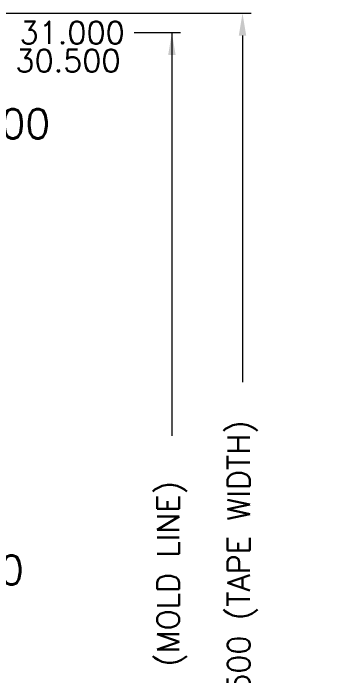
# Model space of a CAD drawing. Extents: x 1532 to 1650, y 120 to 288.
# Drawn here: x 1628.92 to 1645.4, y 236.15 to 270.3 of the extents above; entities that cross this region are included whole.
import ezdxf

# ---------------------------------------------------------------- set-up
doc = ezdxf.new("R2010")
doc.units = 0
doc.header["$MEASUREMENT"] = 0
doc.layers.add('标注', color=4, linetype='Continuous')
doc.styles.add('SIMPLEX', font='SIMPLEX')
doc.dimstyles.new('2-0', dxfattribs={"dimtxt": 0.08, "dimasz": 0.12, "dimexe": 0.05, "dimexo": 0.025, "dimgap": 0.025, "dimtad": 0, "dimdec": 3, "dimzin": 1, "dimdsep": 46, "dimtxsty": 'SIMPLEX', "dimcen": 0.05, "dimadec": 0, "dimazin": 0, "dimtfac": 1, "dimtdec": 3, "dimtmove": 0, "dimatfit": 3, "dimfxl": 1, "dimarcsym": 0})

# ---------------------------------------------------------------- blocks, each defined once
blk = doc.blocks.new('*D6')
at = {"layer": 'Defpoints', "color": 0, "transparency": 16777216}
for p in [(1105.622, -514.735), (1109.294, -514.735), (1074.872, -518.035)]:
    blk.add_point(p, dxfattribs=at)
at = {"layer": '标注', "color": 0, "lineweight": -2, "transparency": 16777216}
blk.add_line((1105.772, -514.735), (1109.294, -514.735), dxfattribs=at)
at = {"layer": '标注', "color": 0, "lineweight": 0, "transparency": 16777216, "insert": (1112.444, -514.735), "char_height": 1.5, "attachment_point": 5, "style": 'SIMPLEX'}
blk.add_mtext('3.300', dxfattribs=at)
blk = doc.blocks.new('*D25')
at = {"layer": 'Defpoints', "color": 0, "transparency": 16777216}
for p in [(1105.622, -491.735), (1109.294, -491.735), (1074.872, -518.035)]:
    blk.add_point(p, dxfattribs=at)
at = {"layer": '标注', "color": 0, "lineweight": -2, "transparency": 16777216}
blk.add_line((1105.772, -491.735), (1109.294, -491.735), dxfattribs=at)
at = {"layer": '标注', "color": 0, "lineweight": 0, "transparency": 16777216, "insert": (1113.158, -491.735), "char_height": 1.5, "attachment_point": 5, "style": 'SIMPLEX'}
blk.add_mtext('26.300', dxfattribs=at)
blk = doc.blocks.new('*D33')
at = {"layer": 'Defpoints', "color": 0, "transparency": 16777216}
for p in [(1074.872, -518.035), (1074.872, -551.65), (1124.196, -551.659)]:
    blk.add_point(p, dxfattribs=at)
at = {"layer": '标注', "color": 0, "lineweight": -2, "transparency": 16777216}
for p, q in [((1075.022, -551.65), (1122.196, -551.65)), ((1122.196, -551.65), (1123.196, -551.659)), ((1123.196, -551.659), (1124.196, -551.659))]:
    blk.add_line(p, q, dxfattribs=at)
at = {"layer": '标注', "color": 0, "lineweight": 0, "transparency": 16777216, "insert": (1127.918, -551.659), "char_height": 1.5, "attachment_point": 5, "style": 'SIMPLEX'}
blk.add_mtext('33.615', dxfattribs=at)

msp = doc.modelspace()

# ---------------------------------------------------------------- linework, layer by layer
at = {"layer": '标注', "lineweight": 0}
for p, q in [((1624.1671, 270.2959), (1641.1927, 270.2959)), ((1635.1508, 269.2959), (1637.5508, 269.2959)), ((1637.1008, 269.2959), (1637.1008, 248.5101)), ((1640.7427, 269.1459), (1640.7427, 251.2864))]:
    msp.add_line(p, q, dxfattribs=at)
for points in [[(1640.5511, 269.1459), (1640.9344, 269.1459), (1640.7427, 270.2959)], [(1636.9091, 268.1459), (1637.2924, 268.1459), (1637.1008, 269.2959)]]:
    msp.add_solid(points, dxfattribs=at)

# ---------------------------------------------------------------- texts
at = {"layer": '标注', "lineweight": 0, "char_height": 1.15, "attachment_point": 5, "style": 'SIMPLEX'}
for s, insert in [('31.000', (1631.9586, 269.2959)), ('30.500', (1631.7432, 267.8474))]:
    msp.add_mtext(s, dxfattribs=dict(at, insert=insert))
at = {"layer": '标注', "lineweight": 0, "char_height": 1.15, "attachment_point": 5, "rotation": 90, "style": 'SIMPLEX'}
for s, insert in [('\\A1;64.000±0.500 (TAPE WIDTH)', (1640.7427, 238.2959)), ('62.000 (MOLD LINE)', (1637.1008, 238.2959))]:
    msp.add_mtext(s, dxfattribs=dict(at, insert=insert))

# ---------------------------------------------------------------- dimensions: what is measured, and where the dimension line sits
at = {"layer": '标注', "lineweight": 0}
for feature_location, offset, picture, middle in [((1619.758, 264.5959), (3.6725, 0), '*D25', (1627.2947, 264.5959)), ((1619.758, 241.5959), (3.6725, 0), '*D6', (1626.5805, 241.5959)), ((1589.008, 204.6809), (49.3247, -0.0087), '*D33', (1642.0541, 204.6721))]:
    dim = msp.add_ordinate_dim(feature_location=feature_location, offset=offset, dtype=0, origin=(1589.008, 238.2959), dimstyle='2-0', override={"dimtxt": 1.5, "dimasz": 0.5, "dimexo": 0.15, "dimgap": 0.15}, dxfattribs=at)
    dim.commit()
    dim.dimension.update_dxf_attribs({"geometry": picture, "text_midpoint": middle, "insert": (514.1363, 756.3311)})

doc.saveas('drawing.dxf')
